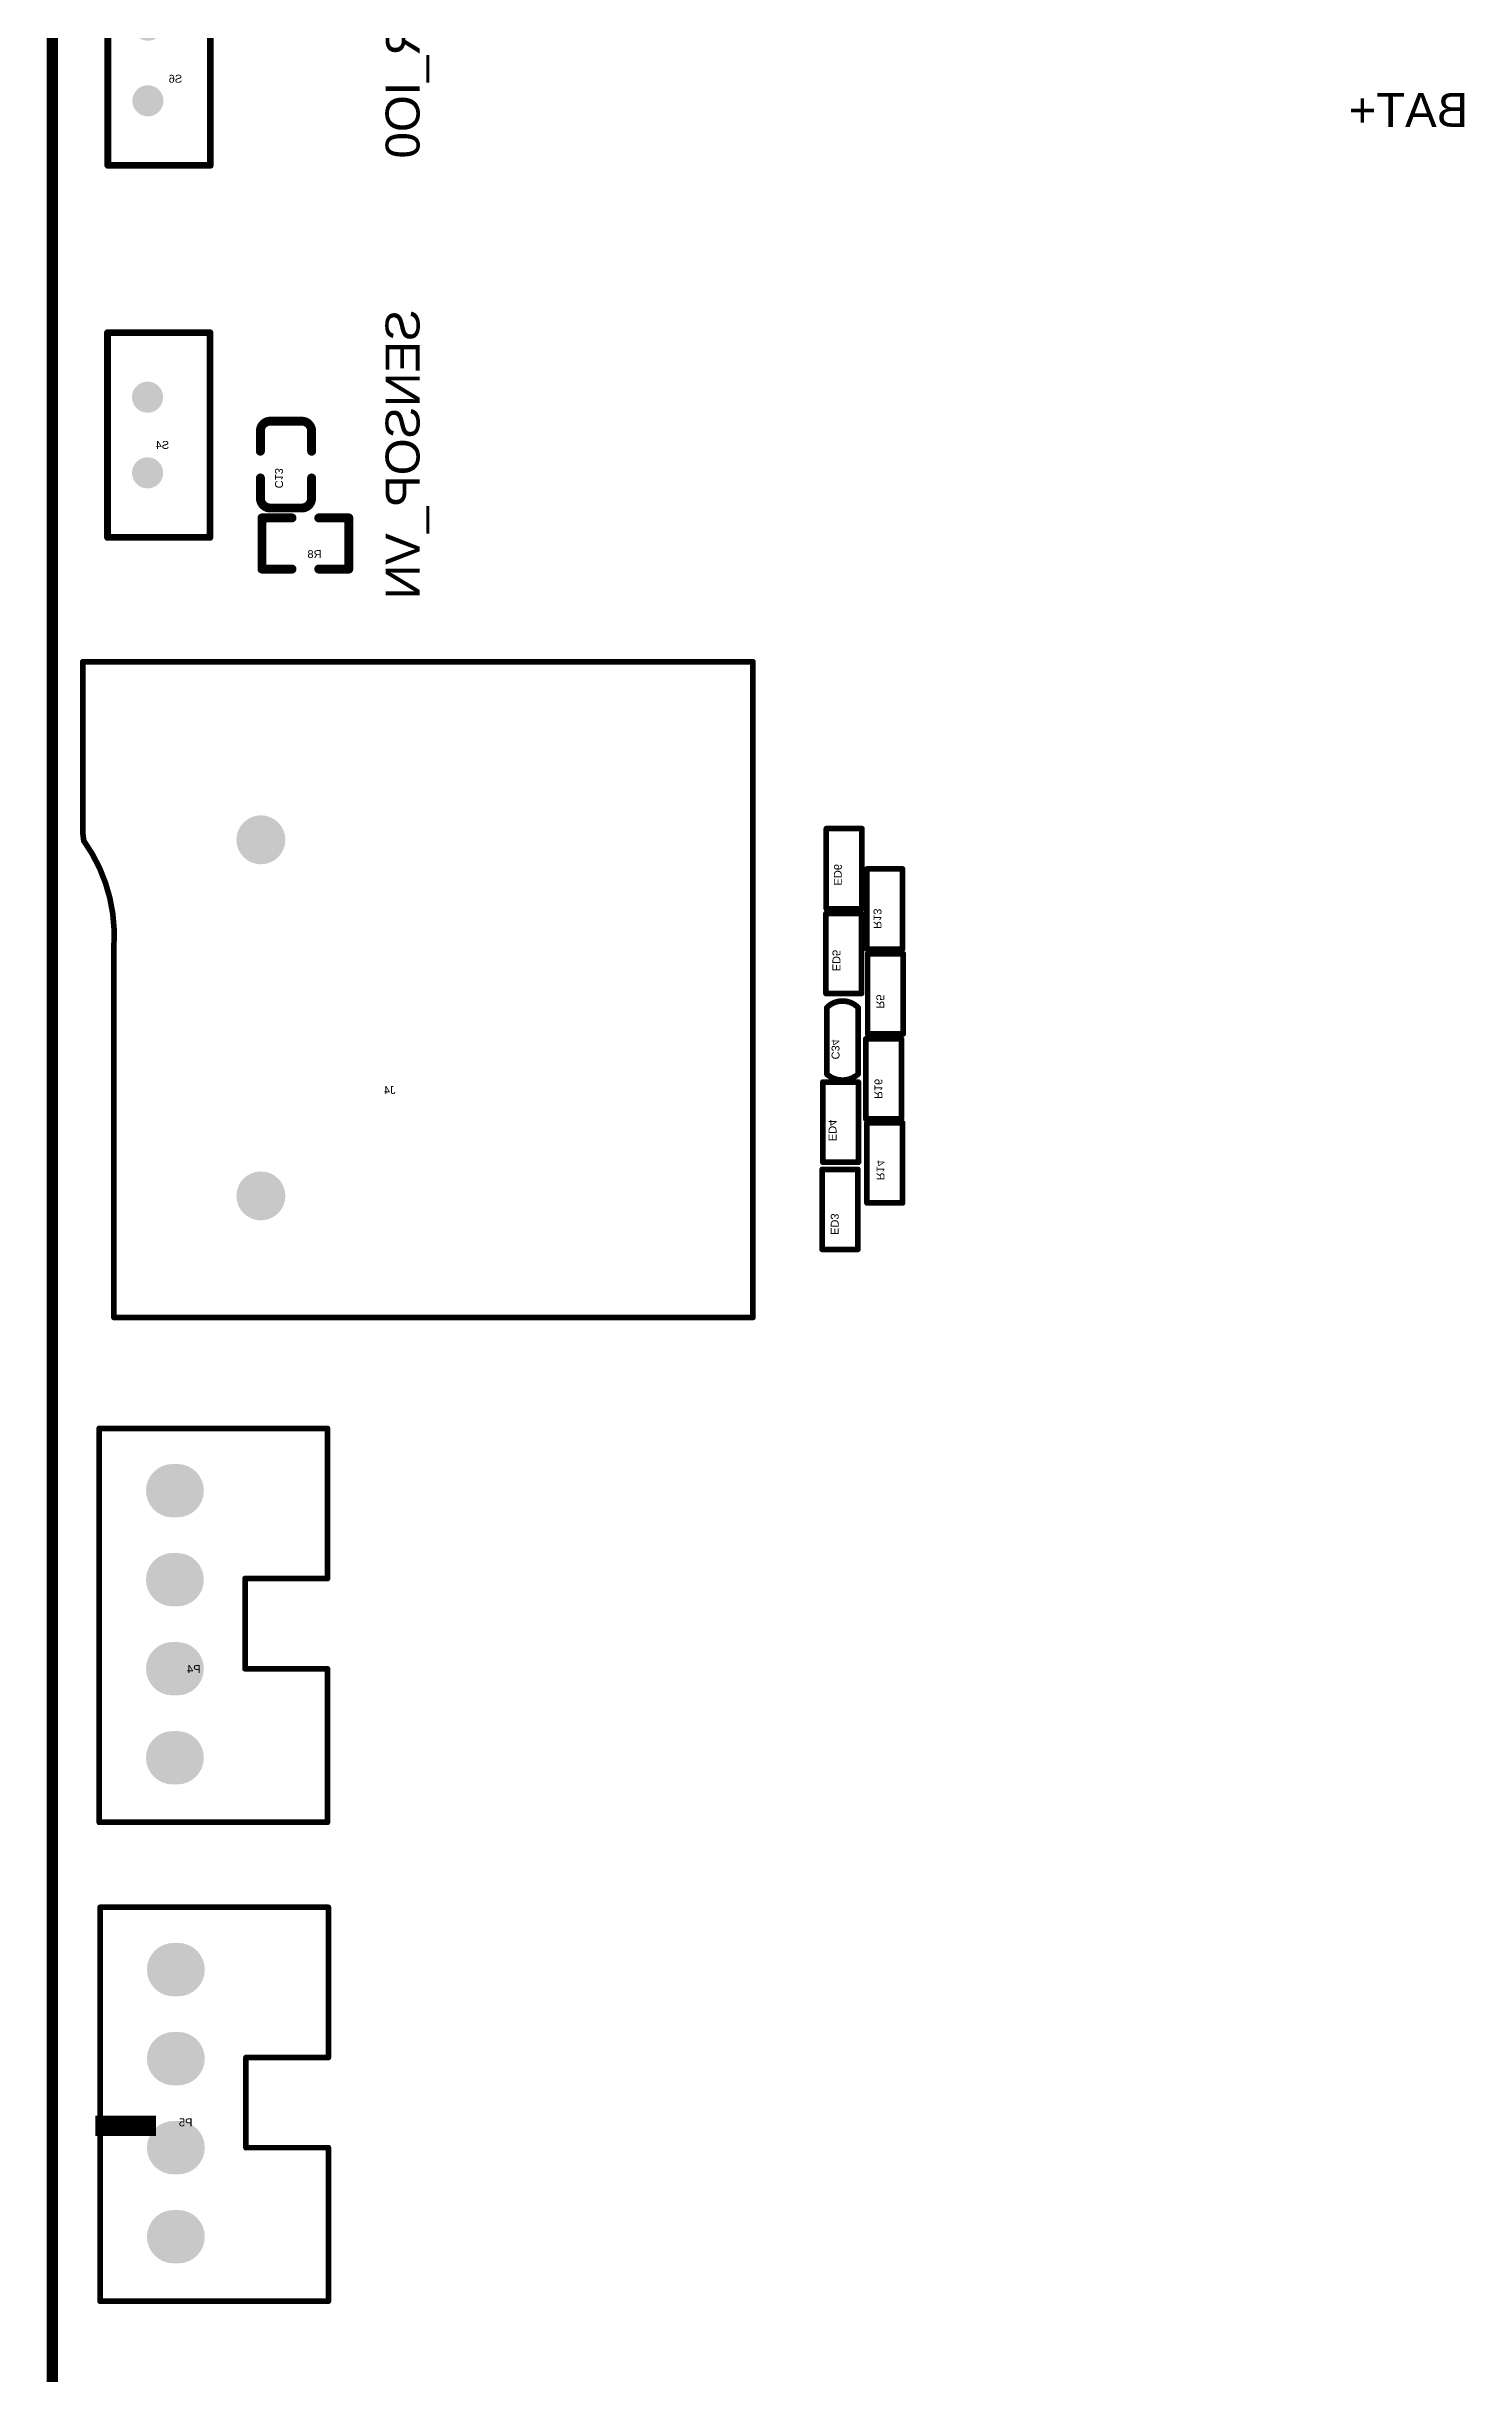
# Model space of a CAD drawing. Header units: millimetres. Extents: x 0 to 71, y -118 to 1.
# Drawn here: x -0.2 to 31.7, y -92.1 to -39.8 of the extents above; entities that cross this region are included whole.
import ezdxf

# ---------------------------------------------------------------- set-up
doc = ezdxf.new("R2010")
doc.units = ezdxf.units.MM
for name, color, linetype in [('BottomOverlay', 54, 'Continuous'), ('KeepOutLayer', 6, 'Continuous'), ('MultiLayer', 9, 'Continuous'), ('PadHoleLayer', 156, 'Continuous')]:
    doc.layers.add(name, color=color, linetype=linetype)
doc.styles.add('Arial', font='arial.ttf', dxfattribs={"height": 0.2})

# ---------------------------------------------------------------- blocks, each defined once
blk = doc.blocks.new('TS_019B_B_14')
at = {"layer": 'MultiLayer'}
h = blk.add_hatch(color=9, dxfattribs=at)
edge = h.paths.add_edge_path()
edge.add_arc((-0.85, 0), 0.35, 0, 360)
h = blk.add_hatch(color=9, dxfattribs=at)
edge = h.paths.add_edge_path()
edge.add_arc((0.85, 0), 0.35, 0, 360)
at = {"layer": 'PadHoleLayer'}
h = blk.add_hatch(color=156, dxfattribs=at)
edge = h.paths.add_edge_path()
edge.add_arc((-0.85, 0), 0.35, 0, 360)
h = blk.add_hatch(color=156, dxfattribs=at)
edge = h.paths.add_edge_path()
edge.add_arc((0.85, 0), 0.35, 0, 360)
at = {"layer": 'BottomOverlay', "const_width": 0.152}
for points in [[(2.3, 0.9), (-2.3, 0.9)], [(-2.3, 0.9), (-2.3, -1.4)], [(2.3, 0.9), (2.3, -1.4)], [(2.3, -1.4), (-2.3, -1.4)]]:
    blk.add_lwpolyline(points, dxfattribs=at)
at = {"layer": 'BottomOverlay', "const_width": 0.0762}
for points in [[(-2.338, 0.9, 1), (-2.262, 0.9, 1)], [(-2.338, 0.9, 1), (-2.262, 0.9, 1)], [(2.262, 0.9, 1), (2.338, 0.9, 1)], [(2.262, 0.9, 1), (2.338, 0.9, 1)], [(-2.338, -1.4, 1), (-2.262, -1.4, 1)], [(-2.338, -1.4, 1), (-2.262, -1.4, 1)], [(2.262, -1.4, 1), (2.338, -1.4, 1)], [(2.262, -1.4, 1), (2.338, -1.4, 1)]]:
    blk.add_lwpolyline(points, format="xyb", close=True, dxfattribs=at)
blk = doc.blocks.new('TS_019B_B_16')
at = {"layer": 'MultiLayer'}
h = blk.add_hatch(color=9, dxfattribs=at)
edge = h.paths.add_edge_path()
edge.add_arc((-0.85, 0), 0.35, 0, 360)
h = blk.add_hatch(color=9, dxfattribs=at)
edge = h.paths.add_edge_path()
edge.add_arc((0.85, 0), 0.35, 0, 360)
at = {"layer": 'PadHoleLayer'}
h = blk.add_hatch(color=156, dxfattribs=at)
edge = h.paths.add_edge_path()
edge.add_arc((-0.85, 0), 0.35, 0, 360)
h = blk.add_hatch(color=156, dxfattribs=at)
edge = h.paths.add_edge_path()
edge.add_arc((0.85, 0), 0.35, 0, 360)
at = {"layer": 'BottomOverlay', "const_width": 0.152}
for points in [[(2.3, 0.9), (-2.3, 0.9)], [(-2.3, 0.9), (-2.3, -1.4)], [(2.3, 0.9), (2.3, -1.4)], [(2.3, -1.4), (-2.3, -1.4)]]:
    blk.add_lwpolyline(points, dxfattribs=at)
at = {"layer": 'BottomOverlay', "const_width": 0.0762}
for points in [[(-2.338, 0.9, 1), (-2.262, 0.9, 1)], [(-2.338, 0.9, 1), (-2.262, 0.9, 1)], [(2.262, 0.9, 1), (2.338, 0.9, 1)], [(2.262, 0.9, 1), (2.338, 0.9, 1)], [(-2.338, -1.4, 1), (-2.262, -1.4, 1)], [(-2.338, -1.4, 1), (-2.262, -1.4, 1)], [(2.262, -1.4, 1), (2.338, -1.4, 1)], [(2.262, -1.4, 1), (2.338, -1.4, 1)]]:
    blk.add_lwpolyline(points, format="xyb", close=True, dxfattribs=at)
blk = doc.blocks.new('LC_0402_R_B_19')
at = {"layer": 'BottomOverlay', "const_width": 0.2}
for points in [[(-0.975, 0.575), (-0.3, 0.575)], [(-0.975, -0.575), (-0.975, 0.575)], [(0.3, 0.575), (0.975, 0.575)], [(0.975, -0.575), (0.975, 0.575)], [(-0.975, -0.575), (-0.3, -0.575)], [(0.3, -0.575), (0.975, -0.575)]]:
    blk.add_lwpolyline(points, dxfattribs=at)
at = {"layer": 'BottomOverlay', "const_width": 0.1}
for points in [[(-1.025, 0.575, 1), (-0.925, 0.575, 1)], [(-1.025, 0.575, 1), (-0.925, 0.575, 1)], [(-0.35, 0.575, 1), (-0.25, 0.575, 1)], [(0.25, 0.575, 1), (0.35, 0.575, 1)], [(0.925, 0.575, 1), (1.025, 0.575, 1)], [(0.925, 0.575, 1), (1.025, 0.575, 1)], [(-1.025, -0.575, 1), (-0.925, -0.575, 1)], [(-1.025, -0.575, 1), (-0.925, -0.575, 1)], [(-0.35, -0.575, 1), (-0.25, -0.575, 1)], [(0.25, -0.575, 1), (0.35, -0.575, 1)], [(0.925, -0.575, 1), (1.025, -0.575, 1)], [(0.925, -0.575, 1), (1.025, -0.575, 1)]]:
    blk.add_lwpolyline(points, format="xyb", close=True, dxfattribs=at)
blk = doc.blocks.new('R0402_B_22')
at = {"layer": 'BottomOverlay', "const_width": 0.127}
for points in [[(-0.898, 0.392), (0.902, 0.392)], [(-0.898, 0.392), (-0.898, -0.408)], [(0.902, 0.392), (0.902, -0.408)], [(-0.898, -0.408), (0.902, -0.408)]]:
    blk.add_lwpolyline(points, dxfattribs=at)
at = {"layer": 'BottomOverlay', "const_width": 0.0635}
for points in [[(-0.93, 0.392, 1), (-0.867, 0.392, 1)], [(-0.93, 0.392, 1), (-0.867, 0.392, 1)], [(0.87, 0.392, 1), (0.933, 0.392, 1)], [(0.87, 0.392, 1), (0.933, 0.392, 1)], [(-0.93, -0.408, 1), (-0.867, -0.408, 1)], [(-0.93, -0.408, 1), (-0.867, -0.408, 1)], [(0.87, -0.408, 1), (0.933, -0.408, 1)], [(0.87, -0.408, 1), (0.933, -0.408, 1)]]:
    blk.add_lwpolyline(points, format="xyb", close=True, dxfattribs=at)
blk = doc.blocks.new('R0402_B_48')
at = {"layer": 'BottomOverlay', "const_width": 0.127}
for points in [[(0.902, 0.392), (-0.898, 0.392)], [(-0.898, -0.408), (-0.898, 0.392)], [(0.902, -0.408), (0.902, 0.392)], [(0.902, -0.408), (-0.898, -0.408)]]:
    blk.add_lwpolyline(points, dxfattribs=at)
at = {"layer": 'BottomOverlay', "const_width": 0.0635}
for points in [[(-0.93, 0.392, 1), (-0.867, 0.392, 1)], [(-0.93, 0.392, 1), (-0.867, 0.392, 1)], [(0.87, 0.392, 1), (0.933, 0.392, 1)], [(0.87, 0.392, 1), (0.933, 0.392, 1)], [(-0.93, -0.408, 1), (-0.867, -0.408, 1)], [(-0.93, -0.408, 1), (-0.867, -0.408, 1)], [(0.87, -0.408, 1), (0.933, -0.408, 1)], [(0.87, -0.408, 1), (0.933, -0.408, 1)]]:
    blk.add_lwpolyline(points, format="xyb", close=True, dxfattribs=at)
blk = doc.blocks.new('R0402_B_50')
at = {"layer": 'BottomOverlay', "const_width": 0.127}
for points in [[(0.902, 0.392), (-0.898, 0.392)], [(-0.898, -0.408), (-0.898, 0.392)], [(0.902, -0.408), (0.902, 0.392)], [(0.902, -0.408), (-0.898, -0.408)]]:
    blk.add_lwpolyline(points, dxfattribs=at)
at = {"layer": 'BottomOverlay', "const_width": 0.0635}
for points in [[(-0.93, 0.392, 1), (-0.867, 0.392, 1)], [(-0.93, 0.392, 1), (-0.867, 0.392, 1)], [(0.87, 0.392, 1), (0.933, 0.392, 1)], [(0.87, 0.392, 1), (0.933, 0.392, 1)], [(-0.93, -0.408, 1), (-0.867, -0.408, 1)], [(-0.93, -0.408, 1), (-0.867, -0.408, 1)], [(0.87, -0.408, 1), (0.933, -0.408, 1)], [(0.87, -0.408, 1), (0.933, -0.408, 1)]]:
    blk.add_lwpolyline(points, format="xyb", close=True, dxfattribs=at)
blk = doc.blocks.new('R0402_B_51')
at = {"layer": 'BottomOverlay', "const_width": 0.127}
for points in [[(-0.898, 0.392), (0.902, 0.392)], [(-0.898, 0.392), (-0.898, -0.408)], [(0.902, 0.392), (0.902, -0.408)], [(-0.898, -0.408), (0.902, -0.408)]]:
    blk.add_lwpolyline(points, dxfattribs=at)
at = {"layer": 'BottomOverlay', "const_width": 0.0635}
for points in [[(-0.93, 0.392, 1), (-0.867, 0.392, 1)], [(-0.93, 0.392, 1), (-0.867, 0.392, 1)], [(0.87, 0.392, 1), (0.933, 0.392, 1)], [(0.87, 0.392, 1), (0.933, 0.392, 1)], [(-0.93, -0.408, 1), (-0.867, -0.408, 1)], [(-0.93, -0.408, 1), (-0.867, -0.408, 1)], [(0.87, -0.408, 1), (0.933, -0.408, 1)], [(0.87, -0.408, 1), (0.933, -0.408, 1)]]:
    blk.add_lwpolyline(points, format="xyb", close=True, dxfattribs=at)
blk = doc.blocks.new('4P_2_0MM_B_63')
at = {"layer": 'MultiLayer'}
h = blk.add_hatch(color=9, dxfattribs=at)
edge = h.paths.add_edge_path()
edge.add_arc((0, 0.05), 0.6, 0, 180)
edge.add_line((-0.6, 0.05), (-0.6, -0.05))
edge.add_arc((0, -0.05), 0.6, 180, 360)
edge.add_line((0.6, -0.05), (0.6, 0.05))
h = blk.add_hatch(color=9, dxfattribs=at)
edge = h.paths.add_edge_path()
edge.add_arc((2, 0.05), 0.6, 0, 180)
edge.add_line((1.4, 0.05), (1.4, -0.05))
edge.add_arc((2, -0.05), 0.6, 180, 360)
edge.add_line((2.6, -0.05), (2.6, 0.05))
h = blk.add_hatch(color=9, dxfattribs=at)
edge = h.paths.add_edge_path()
edge.add_arc((4, 0.05), 0.6, 0, 180)
edge.add_line((3.4, 0.05), (3.4, -0.05))
edge.add_arc((4, -0.05), 0.6, 180, 360)
edge.add_line((4.6, -0.05), (4.6, 0.05))
h = blk.add_hatch(color=9, dxfattribs=at)
edge = h.paths.add_edge_path()
edge.add_arc((6, 0.05), 0.6, 0, 180)
edge.add_line((5.4, 0.05), (5.4, -0.05))
edge.add_arc((6, -0.05), 0.6, 180, 360)
edge.add_line((6.6, -0.05), (6.6, 0.05))
at = {"layer": 'PadHoleLayer'}
h = blk.add_hatch(color=156, dxfattribs=at)
edge = h.paths.add_edge_path()
edge.add_arc((0, 0), 0.4, 0, 360)
h = blk.add_hatch(color=156, dxfattribs=at)
edge = h.paths.add_edge_path()
edge.add_arc((2, 0), 0.4, 0, 360)
h = blk.add_hatch(color=156, dxfattribs=at)
edge = h.paths.add_edge_path()
edge.add_arc((4, 0), 0.4, 0, 360)
h = blk.add_hatch(color=156, dxfattribs=at)
edge = h.paths.add_edge_path()
edge.add_arc((6, 0), 0.4, 0, 360)
at = {"layer": 'BottomOverlay', "const_width": 0.127}
for points in [[(1.975, 3.425), (-1.4, 3.425)], [(-1.4, -1.7), (-1.4, 3.425)], [(1.975, 1.575), (1.975, 3.425)], [(4, 1.575), (4, 3.425)], [(7.45, 3.425), (4, 3.425)], [(7.45, -1.7), (7.45, 3.425)], [(4, 1.575), (1.975, 1.575)], [(7.45, -1.7), (-1.4, -1.7)]]:
    blk.add_lwpolyline(points, dxfattribs=at)
at = {"layer": 'BottomOverlay', "const_width": 0.0635}
for points in [[(-1.432, 3.425, 1), (-1.368, 3.425, 1)], [(-1.432, 3.425, 1), (-1.368, 3.425, 1)], [(1.943, 3.425, 1), (2.007, 3.425, 1)], [(1.943, 3.425, 1), (2.007, 3.425, 1)], [(3.968, 3.425, 1), (4.032, 3.425, 1)], [(3.968, 3.425, 1), (4.032, 3.425, 1)], [(7.418, 3.425, 1), (7.482, 3.425, 1)], [(7.418, 3.425, 1), (7.482, 3.425, 1)], [(1.943, 1.575, 1), (2.007, 1.575, 1)], [(1.943, 1.575, 1), (2.007, 1.575, 1)], [(3.968, 1.575, 1), (4.032, 1.575, 1)], [(3.968, 1.575, 1), (4.032, 1.575, 1)], [(-1.432, -1.7, 1), (-1.368, -1.7, 1)], [(-1.432, -1.7, 1), (-1.368, -1.7, 1)], [(7.418, -1.7, 1), (7.482, -1.7, 1)], [(7.418, -1.7, 1), (7.482, -1.7, 1)]]:
    blk.add_lwpolyline(points, format="xyb", close=True, dxfattribs=at)
blk = doc.blocks.new('4P_2_0MM_B_64')
at = {"layer": 'MultiLayer'}
h = blk.add_hatch(color=9, dxfattribs=at)
edge = h.paths.add_edge_path()
edge.add_arc((0, 0.05), 0.6, 0, 180)
edge.add_line((-0.6, 0.05), (-0.6, -0.05))
edge.add_arc((0, -0.05), 0.6, 180, 360)
edge.add_line((0.6, -0.05), (0.6, 0.05))
h = blk.add_hatch(color=9, dxfattribs=at)
edge = h.paths.add_edge_path()
edge.add_arc((2, 0.05), 0.6, 0, 180)
edge.add_line((1.4, 0.05), (1.4, -0.05))
edge.add_arc((2, -0.05), 0.6, 180, 360)
edge.add_line((2.6, -0.05), (2.6, 0.05))
h = blk.add_hatch(color=9, dxfattribs=at)
edge = h.paths.add_edge_path()
edge.add_arc((4, 0.05), 0.6, 0, 180)
edge.add_line((3.4, 0.05), (3.4, -0.05))
edge.add_arc((4, -0.05), 0.6, 180, 360)
edge.add_line((4.6, -0.05), (4.6, 0.05))
h = blk.add_hatch(color=9, dxfattribs=at)
edge = h.paths.add_edge_path()
edge.add_arc((6, 0.05), 0.6, 0, 180)
edge.add_line((5.4, 0.05), (5.4, -0.05))
edge.add_arc((6, -0.05), 0.6, 180, 360)
edge.add_line((6.6, -0.05), (6.6, 0.05))
at = {"layer": 'PadHoleLayer'}
h = blk.add_hatch(color=156, dxfattribs=at)
edge = h.paths.add_edge_path()
edge.add_arc((0, 0), 0.4, 0, 360)
h = blk.add_hatch(color=156, dxfattribs=at)
edge = h.paths.add_edge_path()
edge.add_arc((2, 0), 0.4, 0, 360)
h = blk.add_hatch(color=156, dxfattribs=at)
edge = h.paths.add_edge_path()
edge.add_arc((4, 0), 0.4, 0, 360)
h = blk.add_hatch(color=156, dxfattribs=at)
edge = h.paths.add_edge_path()
edge.add_arc((6, 0), 0.4, 0, 360)
at = {"layer": 'BottomOverlay', "const_width": 0.127}
for points in [[(1.975, 3.425), (-1.4, 3.425)], [(-1.4, -1.7), (-1.4, 3.425)], [(1.975, 1.575), (1.975, 3.425)], [(4, 1.575), (4, 3.425)], [(7.45, 3.425), (4, 3.425)], [(7.45, -1.7), (7.45, 3.425)], [(4, 1.575), (1.975, 1.575)], [(7.45, -1.7), (-1.4, -1.7)]]:
    blk.add_lwpolyline(points, dxfattribs=at)
at = {"layer": 'BottomOverlay', "const_width": 0.0635}
for points in [[(-1.432, 3.425, 1), (-1.368, 3.425, 1)], [(-1.432, 3.425, 1), (-1.368, 3.425, 1)], [(1.943, 3.425, 1), (2.007, 3.425, 1)], [(1.943, 3.425, 1), (2.007, 3.425, 1)], [(3.968, 3.425, 1), (4.032, 3.425, 1)], [(3.968, 3.425, 1), (4.032, 3.425, 1)], [(7.418, 3.425, 1), (7.482, 3.425, 1)], [(7.418, 3.425, 1), (7.482, 3.425, 1)], [(1.943, 1.575, 1), (2.007, 1.575, 1)], [(1.943, 1.575, 1), (2.007, 1.575, 1)], [(3.968, 1.575, 1), (4.032, 1.575, 1)], [(3.968, 1.575, 1), (4.032, 1.575, 1)], [(-1.432, -1.7, 1), (-1.368, -1.7, 1)], [(-1.432, -1.7, 1), (-1.368, -1.7, 1)], [(7.418, -1.7, 1), (7.482, -1.7, 1)], [(7.418, -1.7, 1), (7.482, -1.7, 1)]]:
    blk.add_lwpolyline(points, format="xyb", close=True, dxfattribs=at)
blk = doc.blocks.new('TF_CKT01_009D_B_79')
at = {"layer": 'MultiLayer'}
h = blk.add_hatch(color=9, dxfattribs=at)
edge = h.paths.add_edge_path()
edge.add_arc((-4, -3.3), 0.55, 0, 360)
h = blk.add_hatch(color=9, dxfattribs=at)
edge = h.paths.add_edge_path()
edge.add_arc((4, -3.3), 0.55, 0, 360)
at = {"layer": 'PadHoleLayer'}
h = blk.add_hatch(color=156, dxfattribs=at)
edge = h.paths.add_edge_path()
edge.add_arc((-4, -3.3), 0.55, 0, 360)
h = blk.add_hatch(color=156, dxfattribs=at)
edge = h.paths.add_edge_path()
edge.add_arc((4, -3.3), 0.55, 0, 360)
at = {"layer": 'BottomOverlay', "const_width": 0.127}
blk.add_lwpolyline([(3.978, 0.678, -0.171831), (1.63, 0)], format="xyb", dxfattribs=at)
at = {"layer": 'BottomOverlay', "const_width": 0.0635}
for points in [[(3.946, 0.678, 1), (4.009, 0.678, 1)], [(3.947, 0.678, 1), (4.01, 0.678, 1)], [(4.12, 0.7, 1), (4.183, 0.7, 1)], [(4.12, 0.7, 1), (4.183, 0.7, 1)], [(7.969, 0.7, 1), (8.033, 0.7, 1)], [(7.969, 0.7, 1), (8.033, 0.7, 1)], [(-6.763, 0, 1), (-6.699, 0, 1)], [(-6.763, 0, 1), (-6.699, 0, 1)], [(1.598, 0, 1), (1.662, 0, 1)], [(1.599, 0, 1), (1.663, 0, 1)], [(-6.763, -14.351, 1), (-6.699, -14.351, 1)], [(-6.763, -14.351, 1), (-6.699, -14.351, 1)], [(7.969, -14.351, 1), (8.033, -14.351, 1)], [(7.969, -14.351, 1), (8.033, -14.351, 1)]]:
    blk.add_lwpolyline(points, format="xyb", close=True, dxfattribs=at)
at = {"layer": 'BottomOverlay', "const_width": 0.127}
for points in [[(4.151, 0.7), (3.979, 0.678)], [(4.151, 0.7), (8.001, 0.7)], [(8.001, 0.7), (8.001, -14.351)], [(-6.731, 0), (1.631, 0)], [(-6.731, 0), (-6.731, -14.351)], [(-6.731, -14.351), (8.001, -14.351)]]:
    blk.add_lwpolyline(points, dxfattribs=at)
blk = doc.blocks.new('R0402_B_81')
at = {"layer": 'BottomOverlay', "const_width": 0.127}
for points in [[(-0.898, 0.392), (0.902, 0.392)], [(-0.898, 0.392), (-0.898, -0.408)], [(0.902, 0.392), (0.902, -0.408)], [(-0.898, -0.408), (0.902, -0.408)]]:
    blk.add_lwpolyline(points, dxfattribs=at)
at = {"layer": 'BottomOverlay', "const_width": 0.0635}
for points in [[(-0.93, 0.392, 1), (-0.867, 0.392, 1)], [(-0.93, 0.392, 1), (-0.867, 0.392, 1)], [(0.87, 0.392, 1), (0.933, 0.392, 1)], [(0.87, 0.392, 1), (0.933, 0.392, 1)], [(-0.93, -0.408, 1), (-0.867, -0.408, 1)], [(-0.93, -0.408, 1), (-0.867, -0.408, 1)], [(0.87, -0.408, 1), (0.933, -0.408, 1)], [(0.87, -0.408, 1), (0.933, -0.408, 1)]]:
    blk.add_lwpolyline(points, format="xyb", close=True, dxfattribs=at)
blk = doc.blocks.new('R0402_B_82')
at = {"layer": 'BottomOverlay', "const_width": 0.127}
for points in [[(-0.898, 0.392), (0.902, 0.392)], [(-0.898, 0.392), (-0.898, -0.408)], [(0.902, 0.392), (0.902, -0.408)], [(-0.898, -0.408), (0.902, -0.408)]]:
    blk.add_lwpolyline(points, dxfattribs=at)
at = {"layer": 'BottomOverlay', "const_width": 0.0635}
for points in [[(-0.93, 0.392, 1), (-0.867, 0.392, 1)], [(-0.93, 0.392, 1), (-0.867, 0.392, 1)], [(0.87, 0.392, 1), (0.933, 0.392, 1)], [(0.87, 0.392, 1), (0.933, 0.392, 1)], [(-0.93, -0.408, 1), (-0.867, -0.408, 1)], [(-0.93, -0.408, 1), (-0.867, -0.408, 1)], [(0.87, -0.408, 1), (0.933, -0.408, 1)], [(0.87, -0.408, 1), (0.933, -0.408, 1)]]:
    blk.add_lwpolyline(points, format="xyb", close=True, dxfattribs=at)
blk = doc.blocks.new('R0402_B_83')
at = {"layer": 'BottomOverlay', "const_width": 0.127}
for points in [[(0.902, 0.392), (-0.898, 0.392)], [(-0.898, -0.408), (-0.898, 0.392)], [(0.902, -0.408), (0.902, 0.392)], [(0.902, -0.408), (-0.898, -0.408)]]:
    blk.add_lwpolyline(points, dxfattribs=at)
at = {"layer": 'BottomOverlay', "const_width": 0.0635}
for points in [[(-0.93, 0.392, 1), (-0.867, 0.392, 1)], [(-0.93, 0.392, 1), (-0.867, 0.392, 1)], [(0.87, 0.392, 1), (0.933, 0.392, 1)], [(0.87, 0.392, 1), (0.933, 0.392, 1)], [(-0.93, -0.408, 1), (-0.867, -0.408, 1)], [(-0.93, -0.408, 1), (-0.867, -0.408, 1)], [(0.87, -0.408, 1), (0.933, -0.408, 1)], [(0.87, -0.408, 1), (0.933, -0.408, 1)]]:
    blk.add_lwpolyline(points, format="xyb", close=True, dxfattribs=at)
blk = doc.blocks.new('R0402_B_84')
at = {"layer": 'BottomOverlay', "const_width": 0.127}
for points in [[(0.902, 0.392), (-0.898, 0.392)], [(-0.898, -0.408), (-0.898, 0.392)], [(0.902, -0.408), (0.902, 0.392)], [(0.902, -0.408), (-0.898, -0.408)]]:
    blk.add_lwpolyline(points, dxfattribs=at)
at = {"layer": 'BottomOverlay', "const_width": 0.0635}
for points in [[(-0.93, 0.392, 1), (-0.867, 0.392, 1)], [(-0.93, 0.392, 1), (-0.867, 0.392, 1)], [(0.87, 0.392, 1), (0.933, 0.392, 1)], [(0.87, 0.392, 1), (0.933, 0.392, 1)], [(-0.93, -0.408, 1), (-0.867, -0.408, 1)], [(-0.93, -0.408, 1), (-0.867, -0.408, 1)], [(0.87, -0.408, 1), (0.933, -0.408, 1)], [(0.87, -0.408, 1), (0.933, -0.408, 1)]]:
    blk.add_lwpolyline(points, format="xyb", close=True, dxfattribs=at)
blk = doc.blocks.new('C0402_B_113')
at = {"layer": 'BottomOverlay', "const_width": 0.127}
for points in [[(-0.745, -0.353, -0.373387), (-0.745, 0.347)], [(0.755, 0.347, -0.414214), (0.755, -0.353)]]:
    blk.add_lwpolyline(points, format="xyb", dxfattribs=at)
for points in [[(-0.745, 0.347), (0.755, 0.347)], [(-0.745, -0.353), (0.755, -0.353)]]:
    blk.add_lwpolyline(points, dxfattribs=at)
at = {"layer": 'BottomOverlay', "const_width": 0.0635}
for points in [[(-0.777, 0.347, 1), (-0.713, 0.347, 1)], [(-0.777, 0.347, 1), (-0.713, 0.347, 1)], [(0.723, 0.347, 1), (0.787, 0.347, 1)], [(0.723, 0.347, 1), (0.787, 0.347, 1)], [(-0.777, -0.353, 1), (-0.714, -0.353, 1)], [(-0.777, -0.353, 1), (-0.714, -0.353, 1)], [(0.723, -0.353, 1), (0.787, -0.353, 1)], [(0.723, -0.353, 1), (0.787, -0.353, 1)]]:
    blk.add_lwpolyline(points, format="xyb", close=True, dxfattribs=at)
blk = doc.blocks.new('LC_0402_C_B_134')
at = {"layer": 'BottomOverlay', "const_width": 0.2}
for points in [[(-0.975, 0.355, -0.414214), (-0.755, 0.575)], [(0.755, 0.575, -0.414214), (0.975, 0.355)], [(-0.755, -0.575, -0.414214), (-0.975, -0.355)], [(0.975, -0.355, -0.414214), (0.755, -0.575)]]:
    blk.add_lwpolyline(points, format="xyb", dxfattribs=at)
for points in [[(-0.3, 0.575), (-0.755, 0.575)], [(0.755, 0.575), (0.3, 0.575)], [(-0.975, 0.355), (-0.975, -0.355)], [(0.975, 0.355), (0.975, -0.355)], [(-0.755, -0.575), (-0.3, -0.575)], [(0.3, -0.575), (0.755, -0.575)]]:
    blk.add_lwpolyline(points, dxfattribs=at)
at = {"layer": 'BottomOverlay', "const_width": 0.1}
for points in [[(-0.805, 0.575, 1), (-0.705, 0.575, 1)], [(-0.805, 0.575, 1), (-0.705, 0.575, 1)], [(-0.35, 0.575, 1), (-0.25, 0.575, 1)], [(0.25, 0.575, 1), (0.35, 0.575, 1)], [(0.705, 0.575, 1), (0.805, 0.575, 1)], [(0.705, 0.575, 1), (0.805, 0.575, 1)], [(-1.025, 0.355, 1), (-0.925, 0.355, 1)], [(-1.025, 0.355, 1), (-0.925, 0.355, 1)], [(0.925, 0.355, 1), (1.025, 0.355, 1)], [(0.925, 0.355, 1), (1.025, 0.355, 1)], [(-1.025, -0.355, 1), (-0.925, -0.355, 1)], [(-1.025, -0.355, 1), (-0.925, -0.355, 1)], [(-0.805, -0.575, 1), (-0.705, -0.575, 1)], [(-0.805, -0.575, 1), (-0.705, -0.575, 1)], [(-0.35, -0.575, 1), (-0.25, -0.575, 1)], [(0.25, -0.575, 1), (0.35, -0.575, 1)], [(0.705, -0.575, 1), (0.805, -0.575, 1)], [(0.705, -0.575, 1), (0.805, -0.575, 1)], [(0.925, -0.355, 1), (1.025, -0.355, 1)], [(0.925, -0.355, 1), (1.025, -0.355, 1)]]:
    blk.add_lwpolyline(points, format="xyb", close=True, dxfattribs=at)

msp = doc.modelspace()

# ---------------------------------------------------------------- linework, layer by layer
at = {"layer": 'KeepOutLayer', "const_width": 0.254}
msp.add_lwpolyline([(-0.049, -118.067), (-0.049, 0.054)], dxfattribs=at)

# ---------------------------------------------------------------- block references
for name, p, rotation in [('TS_019B_B_14', (2.1, -40.146), 90), ('TS_019B_B_16', (2.093, -48.505), 90), ('LC_0402_C_B_134', (5.202, -49.169), 90), ('TF_CKT01_009D_B_79', (1.338, -61.599), 90), ('R0402_B_81', (17.729, -58.249), 90), ('R0402_B_51', (18.641, -59.155), 90), ('R0402_B_82', (17.721, -60.153), 90), ('R0402_B_22', (18.658, -61.061), 90), ('C0402_B_113', (17.697, -62.121), 90), ('R0402_B_48', (18.633, -62.969), 270), ('R0402_B_83', (17.667, -63.941), 270), ('R0402_B_50', (18.658, -64.856), 270), ('R0402_B_84', (17.653, -65.902), 270), ('4P_2_0MM_B_64', (2.707, -72.222), 270), ('4P_2_0MM_B_63', (2.728, -82.982), 270)]:
    msp.add_blockref(name, p, dxfattribs=dict(rotation=rotation))
msp.add_blockref('LC_0402_R_B_19', (5.637, -50.942))

# ---------------------------------------------------------------- texts
at = {"layer": 'BottomOverlay', "style": 'Arial', "text_generation_flag": 2}
for s, height, rotation, p in [('STR_IO0', 0.762, 90, (8.201, -37.855)), ('BAT+', 0.762, 360, (31.757, -41.582)), ('SENSOP_VN', 0.762, 90, (8.201, -45.683)), ('C13', 0.1775, 270, (4.956, -49.704)), ('ED6', 0.1775, 270, (17.508, -58.626)), ('R13', 0.1775, 270, (18.398, -59.6)), ('ED5', 0.1775, 270, (17.476, -60.553)), ('R5', 0.1775, 270, (18.461, -61.391)), ('C34', 0.1775, 270, (17.455, -62.533)), ('R16', 0.1775, 270, (18.419, -63.423)), ('ED4', 0.1775, 270, (17.389, -64.369)), ('R14', 0.1775, 270, (18.466, -65.25)), ('ED3', 0.1775, 270, (17.438, -66.476)), ('-', 4, 180, (0.673, -84.945))]:
    msp.add_text(s, height=height, rotation=rotation, dxfattribs=at).set_placement(p)
for s, p in [('S6', (2.87, -40.589)), ('S4', (2.578, -48.816)), ('R8', (6, -51.269)), ('J4', (7.662, -63.311)), ('P4', (3.283, -76.317)), ('P5', (3.1, -86.503))]:
    msp.add_text(s, height=0.1775, dxfattribs=at).set_placement(p)

doc.saveas('drawing.dxf')
